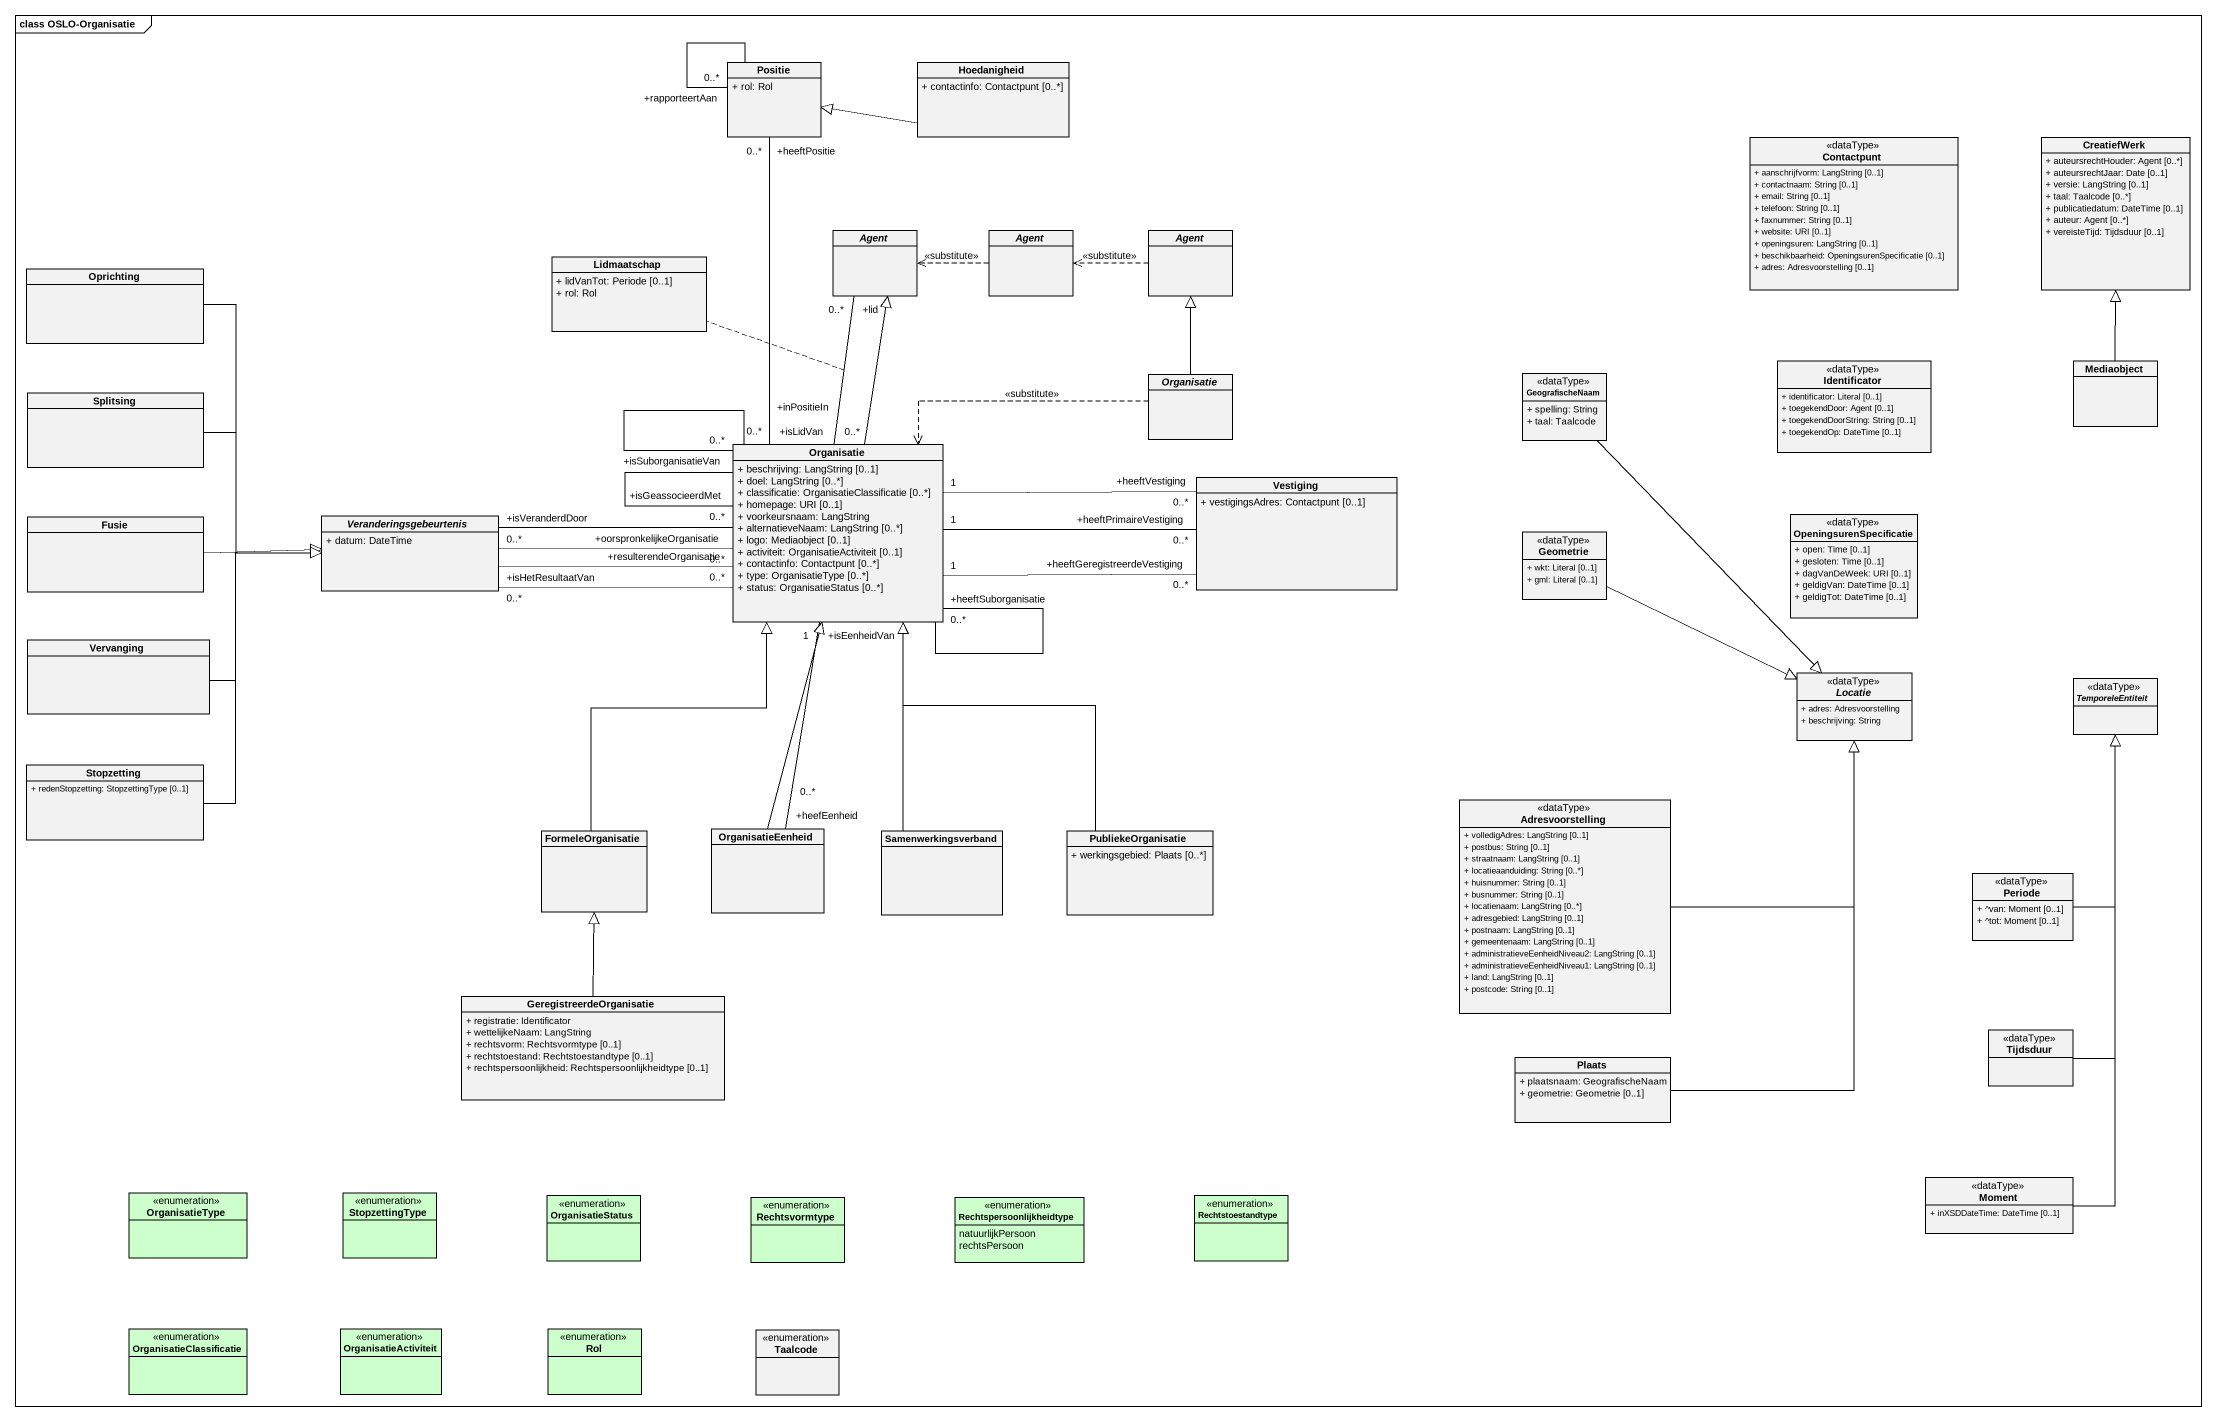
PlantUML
@startuml
mainframe class OSLO-Organisatie
hide circle
hide empty members
skinparam classAttributeIconSize 0
class Positie {
  + rol: Rol
}
class Hoedanigheid {
  + contactinfo: Contactpunt [0..*]
}
class Contactpunt <<dataType>> {
  + aanschrijfvorm: LangString [0..1]
  + contactnaam: String [0..1]
  + email: String [0..1]
  + telefoon: String [0..1]
  + faxnummer: String [0..1]
  + website: URI [0..1]
  + openingsuren: LangString [0..1]
  + beschikbaarheid: OpeningsurenSpecificatie [0..1]
  + adres: Adresvoorstelling [0..1]
}
class CreatiefWerk {
  + auteursrechtHouder: Agent [0..*]
  + auteursrechtJaar: Date [0..1]
  + versie: LangString [0..1]
  + taal: Taalcode [0..*]
  + publicatiedatum: DateTime [0..1]
  + auteur: Agent [0..*]
  + vereisteTijd: Tijdsduur [0..1]
}
class Lidmaatschap {
  + lidVanTot: Periode [0..1]
  + rol: Rol
}
abstract class "Agent" as Agent_
abstract class "Agent" as Agent__2
abstract class "Agent" as Agent__3
class Oprichting
abstract class Organisatie
class GeografischeNaam <<dataType>> {
  + spelling: String
  + taal: Taalcode
}
class Identificator <<dataType>> {
  + identificator: Literal [0..1]
  + toegekendDoor: Agent [0..1]
  + toegekendDoorString: String [0..1]
  + toegekendOp: DateTime [0..1]
}
class Mediaobject
class Splitsing
class "Organisatie" as Organisatie_2 {
  + beschrijving: LangString [0..1]
  + doel: LangString [0..*]
  + classificatie: OrganisatieClassificatie [0..*]
  + homepage: URI [0..1]
  + voorkeursnaam: LangString
  + alternatieveNaam: LangString [0..*]
  + logo: Mediaobject [0..1]
  + activiteit: OrganisatieActiviteit [0..1]
  + contactinfo: Contactpunt [0..*]
  + type: OrganisatieType [0..*]
  + status: OrganisatieStatus [0..*]
}
class Vestiging {
  + vestigingsAdres: Contactpunt [0..1]
}
class OpeningsurenSpecificatie <<dataType>> {
  + open: Time [0..1]
  + gesloten: Time [0..1]
  + dagVanDeWeek: URI [0..1]
  + geldigVan: DateTime [0..1]
  + geldigTot: DateTime [0..1]
}
class Fusie
abstract class Veranderingsgebeurtenis {
  + datum: DateTime
}
class Geometrie <<dataType>> {
  + wkt: Literal [0..1]
  + gml: Literal [0..1]
}
class Vervanging
abstract class Locatie <<dataType>> {
  + adres: Adresvoorstelling
  + beschrijving: String
}
abstract class TemporeleEntiteit <<dataType>>
class Stopzetting {
  + redenStopzetting: StopzettingType [0..1]
}
class Adresvoorstelling <<dataType>> {
  + volledigAdres: LangString [0..1]
  + postbus: String [0..1]
  + straatnaam: LangString [0..1]
  + locatieaanduiding: String [0..*]
  + huisnummer: String [0..1]
  + busnummer: String [0..1]
  + locatienaam: LangString [0..*]
  + adresgebied: LangString [0..1]
  + postnaam: LangString [0..1]
  + gemeentenaam: LangString [0..1]
  + administratieveEenheidNiveau2: LangString [0..1]
  + administratieveEenheidNiveau1: LangString [0..1]
  + land: LangString [0..1]
  + postcode: String [0..1]
}
class FormeleOrganisatie
class OrganisatieEenheid
class Samenwerkingsverband
class PubliekeOrganisatie {
  + werkingsgebied: Plaats [0..*]
}
class Periode <<dataType>> {
  + ^van: Moment [0..1]
  + ^tot: Moment [0..1]
}
class GeregistreerdeOrganisatie {
  + registratie: Identificator
  + wettelijkeNaam: LangString
  + rechtsvorm: Rechtsvormtype [0..1]
  + rechtstoestand: Rechtstoestandtype [0..1]
  + rechtspersoonlijkheid: Rechtspersoonlijkheidtype [0..1]
}
class Plaats {
  + plaatsnaam: GeografischeNaam
  + geometrie: Geometrie [0..1]
}
class Tijdsduur <<dataType>>
class Moment <<dataType>> {
  + inXSDDateTime: DateTime [0..1]
}
enum OrganisatieType #CCFFCC
enum StopzettingType #CCFFCC
enum OrganisatieStatus #CCFFCC
enum Rechtsvormtype #CCFFCC
enum Rechtspersoonlijkheidtype #CCFFCC {
  natuurlijkPersoon
  rechtsPersoon
}
enum Rechtstoestandtype #CCFFCC
enum OrganisatieClassificatie #CCFFCC
enum OrganisatieActiviteit #CCFFCC
enum Rol #CCFFCC
enum Taalcode
Positie -- "+rapporteertAan\n0..*" Positie
Hoedanigheid -left-|> Positie
Agent__2 .left.> Agent_ : <<substitute>>
Agent__3 .left.> Agent__2 : <<substitute>>
Oprichting --|> Veranderingsgebeurtenis
Organisatie -up-|> Agent__3
Organisatie .left.> Organisatie_2 : <<substitute>>
GeografischeNaam --|> Locatie
Mediaobject -up-|> CreatiefWerk
Splitsing -right-|> Veranderingsgebeurtenis
Organisatie_2 "+inPositieIn\n0..*" -up- "+heeftPositie\n0..*" Positie
Organisatie_2 "+isLidVan\n0..*" -up- "+lid\n0..*" Agent_
(Organisatie_2, Agent_) .. Lidmaatschap
Organisatie_2 -up-|> Agent_
Organisatie_2 -- "+isSuborganisatieVan\n0..*" Organisatie_2
Organisatie_2 -- "+heeftSuborganisatie\n0..*" Organisatie_2
Organisatie_2 -- "+isGeassocieerdMet\n0..*" Organisatie_2
Organisatie_2 "1" -right- "+heeftVestiging\n0..*" Vestiging
Organisatie_2 "1" -right- "+heeftGeregistreerdeVestiging\n0..*" Vestiging
Organisatie_2 "1" -right- "+heeftPrimaireVestiging\n0..*" Vestiging
Organisatie_2 -left- "+isHetResultaatVan\n0..*" Veranderingsgebeurtenis
Organisatie_2 -left- "+isVeranderdDoor\n0..*" Veranderingsgebeurtenis
Fusie -right-|> Veranderingsgebeurtenis
Veranderingsgebeurtenis -right- "+resulterendeOrganisatie\n0..*" Organisatie_2
Veranderingsgebeurtenis -right- "+oorspronkelijkeOrganisatie\n0..*" Organisatie_2
Geometrie -right-|> Locatie
Vervanging -right-|> Veranderingsgebeurtenis
Stopzetting -up-|> Veranderingsgebeurtenis
Adresvoorstelling -up-|> Locatie
FormeleOrganisatie -up-|> Organisatie_2
OrganisatieEenheid -up-|> Organisatie_2
OrganisatieEenheid "+heefEenheid\n0..*" -up- "+isEenheidVan\n1" Organisatie_2
Samenwerkingsverband -up-|> Organisatie_2
PubliekeOrganisatie -up-|> Organisatie_2
Periode -up-|> TemporeleEntiteit
GeregistreerdeOrganisatie -up-|> FormeleOrganisatie
Plaats -up-|> Locatie
Tijdsduur -up-|> TemporeleEntiteit
Moment -up-|> TemporeleEntiteit
@enduml
